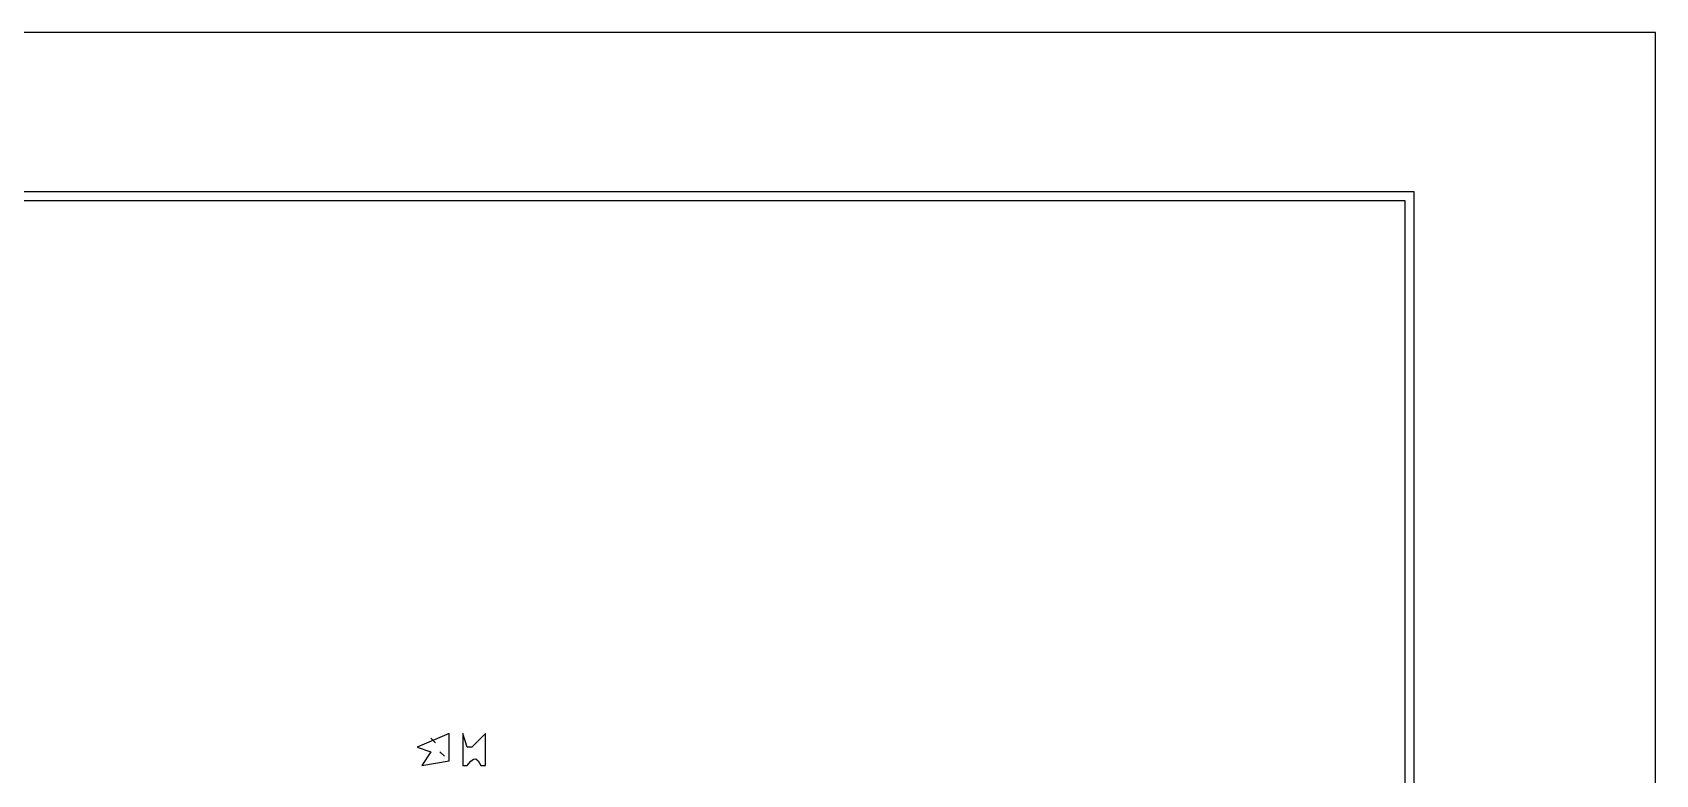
# Model space of a CAD drawing. Extents: x 0 to 1224, y 0 to 792.
# Drawn here: x 867.5 to 1224, y 629 to 792 of the extents above; entities that cross this region are included whole.
import ezdxf

# ---------------------------------------------------------------- set-up
doc = ezdxf.new("R2010")
doc.units = 0
doc.layers.add('C7', color=7, linetype='CONTINUOUS')

msp = doc.modelspace()

# ---------------------------------------------------------------- linework, layer by layer
at = {"layer": 'C7'}
for points in [[(0, 792), (0, 0), (1224, 0), (1224, 792), (0, 792)], [(35, 757), (35, 35), (1171, 35), (1171, 757), (35, 757)], [(37, 755), (37, 37), (1169, 37), (1169, 755), (37, 755)], [(952, 635), (955, 634), (953, 631), (959, 632), (959, 638), (952, 635)], [(955, 637), (956, 636), (955, 637)], [(962, 638), (962, 631), (963, 631), (963.7986, 631.9012), (964.3988, 632.4031), (964.8996, 632.4545), (965.4003, 632.0039), (966, 631), (967, 631), (967, 638), (964, 635), (963, 635), (962, 638)], [(957, 634), (958, 633), (957, 634)]]:
    msp.add_lwpolyline(points, dxfattribs=at)

doc.saveas('drawing.dxf')
